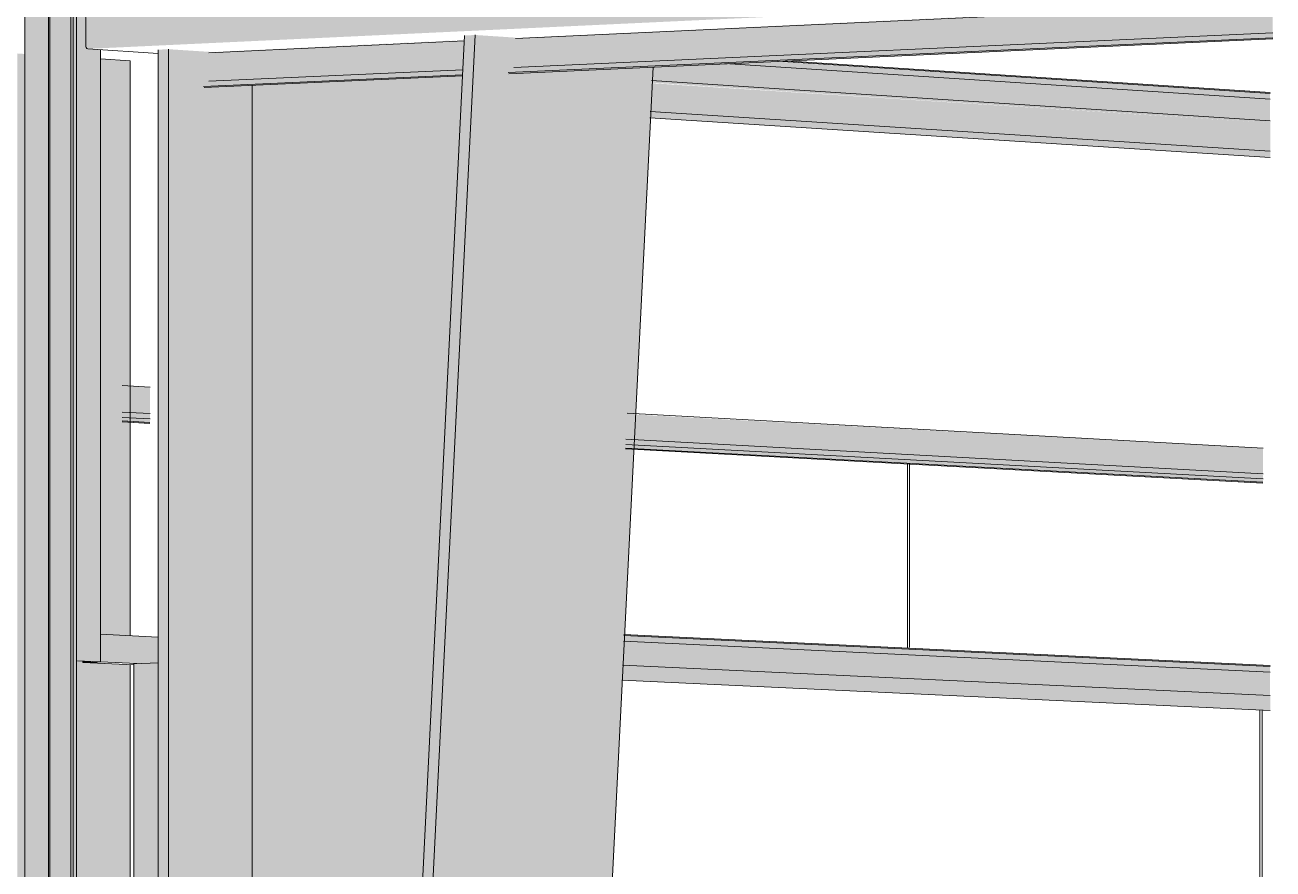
# Model space of a CAD drawing. Header units: inches. Extents: x 31156 to 31160, y -65 to 66.
# Drawn here: x 31159.44435 to 31159.48699, y 66.04585 to 66.07467 of the extents above; entities that cross this region are included whole.
import ezdxf

# ---------------------------------------------------------------- set-up
doc = ezdxf.new("R2010")
doc.units = ezdxf.units.IN
doc.header["$MEASUREMENT"] = 0
for name, color, linetype, lineweight in [('A-GLAZ-CWMG', 51, 'Continuous', 9), ('A-WALL-PATT', 111, 'Continuous', 13), ('L-SITE-WALL', 31, 'Continuous', 13), ('S-BEAM', 12, 'Continuous', 9), ('S-COLS', 52, 'Continuous', 9)]:
    doc.layers.add(name, color=color, linetype=linetype, lineweight=lineweight)

# ---------------------------------------------------------------- blocks, each defined once
blk = doc.blocks.new('FP_80-Looking South West')
at = {"layer": 'A-WALL-PATT', "lineweight": 9}
for p, q in [((-31660.727183, 66.051279), (-31660.727183, 66.035383)), ((-31660.727103, 66.051276), (-31660.727103, 66.035385)), ((-31660.727183, 66.032692), (-31660.727183, 66.032151)), ((-31660.727103, 66.032694), (-31660.727103, 66.032149))]:
    blk.add_line(p, q, dxfattribs=at)
blk = doc.blocks.new('FP_86-Looking South West')
at = {"layer": 'A-WALL-PATT', "lineweight": 9}
for p, q in [((-31660.739219, 66.053416), (-31660.739219, 66.059675)), ((-31660.739151, 66.053413), (-31660.739151, 66.059672))]:
    blk.add_line(p, q, dxfattribs=at)

msp = doc.modelspace()

# ---------------------------------------------------------------- hatches: boundary and pattern name
at = {"layer": 'A-GLAZ-CWMG', "lineweight": 5}
for points in [[(31159.44516, 65.972228), (31159.44516, 66.113095), (31159.444352, 66.114181), (31159.444352, 65.972242)], [(31159.445382, 65.972253), (31159.445382, 65.972836), (31159.446075, 65.972837), (31159.446075, 66.112747), (31159.445763, 66.113166), (31159.445201, 66.113092), (31159.445201, 65.972256)], [(31159.44516, 65.972228), (31159.445203, 65.972229), (31159.445203, 66.113091), (31159.44516, 66.113091), (31159.44516, 65.974223)], [(31159.445993, 65.972828), (31159.445993, 66.112733), (31159.445921, 66.112829), (31159.445921, 65.972829)], [(31159.445201, 66.052963), (31159.445688, 66.05298), (31159.445688, 66.110511), (31159.445201, 66.110477), (31159.445201, 66.062556)], [(31159.446929, 66.052922), (31159.446929, 66.073825), (31159.446463, 66.073866), (31159.446431, 66.073936), (31159.446439, 66.074941), (31159.446628, 66.075123), (31159.446929, 66.075137), (31159.446929, 66.094128), (31159.446463, 66.094177), (31159.446431, 66.094248), (31159.446439, 66.095253), (31159.446628, 66.095431), (31159.446929, 66.095449), (31159.446929, 66.110391), (31159.446113, 66.11047), (31159.446113, 66.05296)]]:
    msp.add_hatch(color=256, dxfattribs=at).paths.add_polyline_path(points, flags=0)
h = msp.add_hatch(color=256, dxfattribs=at)
h.paths.add_polyline_path([(31159.446093, 65.972826), (31159.446093, 65.973075), (31159.445993, 65.973077), (31159.445993, 65.972828)], flags=0)
h.paths.add_polyline_path([(31159.445993, 65.973182), (31159.446114, 65.973185), (31159.446114, 66.112721), (31159.445993, 66.112721), (31159.445993, 65.973185)], flags=0)
h = msp.add_hatch(color=256, dxfattribs=at)
h.paths.add_polyline_path([(31159.446824, 66.05292), (31159.446824, 66.073832), (31159.44676, 66.073836), (31159.44676, 66.052923)], flags=0)
h.paths.add_polyline_path([(31159.44676, 66.075129), (31159.446824, 66.075132), (31159.446824, 66.094137), (31159.44676, 66.094142), (31159.44676, 66.079575)], flags=0)
h.paths.add_polyline_path([(31159.44676, 66.095439), (31159.446824, 66.095443), (31159.446824, 66.110387), (31159.44676, 66.110394), (31159.44676, 66.096594)], flags=0)
h = msp.add_hatch(color=256, dxfattribs=at)
h.paths.add_polyline_path([(31159.486887, 66.051866), (31159.486887, 66.051942), (31159.464766, 66.052988), (31159.464762, 66.052911), (31159.485251, 66.051943)], flags=0)
h.paths.add_polyline_path([(31159.448895, 66.05366), (31159.448895, 66.053738), (31159.446846, 66.053835), (31159.446846, 66.053757)], flags=0)
h = msp.add_hatch(color=256, dxfattribs=at)
h.paths.add_polyline_path([(31159.486887, 66.051773), (31159.486887, 66.051974), (31159.464768, 66.05302), (31159.464758, 66.052816), (31159.485251, 66.05185)], flags=0)
h.paths.add_polyline_path([(31159.448172, 66.052864), (31159.448895, 66.052888), (31159.448895, 66.053771), (31159.446929, 66.053864), (31159.446929, 66.052922), (31159.448069, 66.052869)], flags=0)
at = {"layer": 'A-GLAZ-CWMG'}
msp.add_hatch(color=256, dxfattribs=at).paths.add_polyline_path([(31159.446323, 66.052902), (31159.446341, 66.052929), (31159.446323, 66.052922)], flags=0)
at = {"layer": 'L-SITE-WALL', "lineweight": 5}
h = msp.add_hatch(color=256, dxfattribs=at)
h.paths.add_polyline_path([(31159.444088, 65.972246), (31159.444351, 65.972253), (31159.444351, 66.073678), (31159.444088, 66.073695), (31159.444088, 65.974223)], flags=0)
h.paths.add_polyline_path([(31159.44794, 65.973154), (31159.44794, 65.99138), (31159.446111, 65.991379), (31159.446111, 65.973185), (31159.447688, 65.973158)], flags=0)
h.paths.add_polyline_path([(31159.446111, 65.992677), (31159.44794, 65.992689), (31159.44794, 66.011645), (31159.44769, 66.011643), (31159.44769, 66.011678), (31159.446111, 66.011672), (31159.446111, 65.993024)], flags=0)
h.paths.add_polyline_path([(31159.446111, 66.012951), (31159.446435, 66.012968), (31159.446428, 66.013001), (31159.446437, 66.014006), (31159.446625, 66.014198), (31159.44794, 66.01421), (31159.44794, 66.03319), (31159.44646, 66.033243), (31159.446428, 66.033313), (31159.446437, 66.034318), (31159.446625, 66.034506), (31159.44794, 66.034535), (31159.44794, 66.04368), (31159.446111, 66.04375), (31159.446111, 66.012958)], flags=0)
h.paths.add_polyline_path([(31159.446111, 66.04497), (31159.446781, 66.045031), (31159.44794, 66.044985), (31159.44794, 66.052827), (31159.446323, 66.052929), (31159.446323, 66.05295), (31159.446111, 66.052929), (31159.446111, 66.045031)], flags=0)
h.paths.add_polyline_path([(31159.44794, 66.053817), (31159.44794, 66.073446), (31159.446927, 66.073511), (31159.446927, 66.053865), (31159.447539, 66.053836)], flags=0)
h = msp.add_hatch(color=256, dxfattribs=at)
h.paths.add_polyline_path([(31159.448068, 66.033143), (31159.448897, 66.033162), (31159.448068, 66.033156)], flags=0)
h.paths.add_polyline_path([(31159.448068, 66.034538), (31159.448897, 66.034556), (31159.448897, 66.052888), (31159.448068, 66.052861), (31159.448068, 66.037027)], flags=0)
at = {"layer": 'S-BEAM', "lineweight": 5}
for points in [[(31159.446434, 66.073936), (31159.486989, 66.075822), (31159.486989, 66.076844), (31159.446434, 66.074932)], [(31159.446498, 66.073853), (31159.486989, 66.075752), (31159.486989, 66.075822), (31159.446434, 66.073936), (31159.446466, 66.073865)], [(31159.486888, 66.071396), (31159.486888, 66.07213), (31159.468266, 66.073352), (31159.465777, 66.073237), (31159.465754, 66.072769), (31159.485251, 66.071502)], [(31159.486888, 66.07213), (31159.486888, 66.072328), (31159.469868, 66.073426), (31159.468266, 66.073352), (31159.485251, 66.072237)], [(31159.486888, 66.072328), (31159.486888, 66.07236), (31159.470361, 66.073449), (31159.470346, 66.073417), (31159.485789, 66.072401)], [(31159.486893, 66.070362), (31159.486893, 66.071324), (31159.465755, 66.07268), (31159.465707, 66.071719), (31159.485257, 66.070466)], [(31159.486893, 66.071324), (31159.486893, 66.071395), (31159.465759, 66.072761), (31159.465756, 66.072697), (31159.485257, 66.071431)], [(31159.486892, 66.070148), (31159.486893, 66.070362), (31159.465707, 66.071719), (31159.465696, 66.071502), (31159.485256, 66.070253)], [(31159.486888, 66.051773), (31159.486888, 66.052572), (31159.464798, 66.053629), (31159.464758, 66.052816), (31159.485251, 66.05185)], [(31159.486888, 66.052572), (31159.486888, 66.052766), (31159.464809, 66.053827), (31159.464798, 66.053629), (31159.485251, 66.05265)], [(31159.486888, 66.052766), (31159.486888, 66.052799), (31159.46481, 66.05386), (31159.464809, 66.053827), (31159.485252, 66.052845)], [(31159.486893, 66.051263), (31159.486893, 66.0517), (31159.46476, 66.052742), (31159.464738, 66.052296), (31159.485257, 66.051339)], [(31159.486893, 66.0517), (31159.486893, 66.051773), (31159.464763, 66.052807), (31159.46476, 66.052742), (31159.485257, 66.051777)]]:
    msp.add_hatch(color=256, dxfattribs=at).paths.add_polyline_path(points, flags=0)
h = msp.add_hatch(color=256, dxfattribs=at)
h.paths.add_polyline_path([(31159.450635, 66.073719), (31159.459359, 66.074152), (31159.459359, 66.074158), (31159.450631, 66.073735), (31159.450635, 66.073719)], flags=0)
h.paths.add_polyline_path([(31159.461104, 66.074204), (31159.486982, 66.075431), (31159.486982, 66.075436), (31159.461101, 66.07422), (31159.461104, 66.074204)], flags=0)
h = msp.add_hatch(color=256, dxfattribs=at)
h.paths.add_polyline_path([(31159.450635, 66.072744), (31159.459308, 66.07314), (31159.459357, 66.074123), (31159.450635, 66.073719), (31159.450635, 66.073683)], flags=0)
h.paths.add_polyline_path([(31159.461055, 66.07322), (31159.486982, 66.074404), (31159.486982, 66.075401), (31159.461104, 66.074204), (31159.461078, 66.073681)], flags=0)
h = msp.add_hatch(color=256, dxfattribs=at)
h.paths.add_polyline_path([(31159.450452, 66.072567), (31159.4593, 66.07297), (31159.459308, 66.07314), (31159.450635, 66.072744), (31159.450564, 66.072676)], flags=0)
h.paths.add_polyline_path([(31159.460863, 66.073041), (31159.486983, 66.074231), (31159.486982, 66.074404), (31159.461055, 66.07322)], flags=0)
h = msp.add_hatch(color=256, dxfattribs=at)
h.paths.add_polyline_path([(31159.450311, 66.072523), (31159.459298, 66.072932), (31159.4593, 66.07297), (31159.450311, 66.072561)], flags=0)
h.paths.add_polyline_path([(31159.460886, 66.073004), (31159.486983, 66.074192), (31159.486983, 66.074231), (31159.460863, 66.073041)], flags=0)
h = msp.add_hatch(color=256, dxfattribs=at)
h.paths.add_polyline_path([(31159.48665, 66.060161), (31159.48665, 66.060221), (31159.464927, 66.061382), (31159.464926, 66.06135), (31159.485012, 66.060251)], flags=0)
h.paths.add_polyline_path([(31159.448625, 66.062243), (31159.448625, 66.062305), (31159.447671, 66.062341), (31159.447672, 66.062295)], flags=0)
h = msp.add_hatch(color=256, dxfattribs=at)
h.paths.add_polyline_path([(31159.48665, 66.059348), (31159.48665, 66.060161), (31159.464926, 66.06135), (31159.464884, 66.060523), (31159.485012, 66.059436)], flags=0)
h.paths.add_polyline_path([(31159.448625, 66.061401), (31159.448625, 66.062243), (31159.447672, 66.062295), (31159.447672, 66.061453)], flags=0)
h = msp.add_hatch(color=256, dxfattribs=at)
h.paths.add_polyline_path([(31159.486646, 66.059053), (31159.486646, 66.05917), (31159.464871, 66.060343), (31159.464866, 66.060223), (31159.485009, 66.059141)], flags=0)
h.paths.add_polyline_path([(31159.448621, 66.061096), (31159.448621, 66.061218), (31159.447667, 66.061269), (31159.447668, 66.061148)], flags=0)
h = msp.add_hatch(color=256, dxfattribs=at)
h.paths.add_polyline_path([(31159.486649, 66.05917), (31159.48665, 66.059348), (31159.464884, 66.060523), (31159.464875, 66.060342), (31159.485012, 66.059258)], flags=0)
h.paths.add_polyline_path([(31159.448625, 66.061217), (31159.448625, 66.061401), (31159.447672, 66.061453), (31159.447671, 66.061269)], flags=0)
h = msp.add_hatch(color=256, dxfattribs=at)
h.paths.add_polyline_path([(31159.486646, 66.059023), (31159.486646, 66.059053), (31159.485009, 66.059111)], flags=0)
h.paths.add_polyline_path([(31159.448621, 66.061065), (31159.448621, 66.061096), (31159.447667, 66.061116)], flags=0)
at = {"layer": 'S-COLS', "lineweight": 5}
h = msp.add_hatch(color=256, dxfattribs=at)
h.paths.add_polyline_path([(31159.449259, 65.973132), (31159.449259, 65.992598), (31159.448901, 65.992599), (31159.448901, 65.973138)], flags=0)
h.paths.add_polyline_path([(31159.449259, 65.993879), (31159.449259, 66.012919), (31159.448901, 66.012916), (31159.448901, 65.993881)], flags=0)
h.paths.add_polyline_path([(31159.448901, 66.014218), (31159.449259, 66.014221), (31159.449259, 66.033226), (31159.448901, 66.033219), (31159.448901, 66.015753)], flags=0)
h.paths.add_polyline_path([(31159.448901, 66.034555), (31159.449259, 66.034563), (31159.449259, 66.07384), (31159.448901, 66.073824), (31159.448901, 66.037027)], flags=0)
h.paths.add_polyline_path([(31159.448901, 66.07523), (31159.449259, 66.075247), (31159.449259, 66.094148), (31159.448901, 66.094126), (31159.448901, 66.079574)], flags=0)
h.paths.add_polyline_path([(31159.448901, 66.095567), (31159.449259, 66.095589), (31159.449259, 66.109937), (31159.449221, 66.109932), (31159.448901, 66.109963), (31159.448901, 66.096593)], flags=0)
h = msp.add_hatch(color=256, dxfattribs=at)
h.paths.add_polyline_path([(31159.452118, 65.973083), (31159.452118, 65.99138), (31159.450963, 65.991386), (31159.450939, 65.991421), (31159.451122, 65.991612), (31159.451095, 65.992589), (31159.449259, 65.992598), (31159.449259, 65.973132), (31159.450311, 65.973114)], flags=0)
h.paths.add_polyline_path([(31159.452118, 65.993868), (31159.452118, 66.011686), (31159.450441, 66.011699), (31159.450635, 66.011897), (31159.450635, 66.012903), (31159.449259, 66.012919), (31159.449259, 65.993879), (31159.451122, 65.993872)], flags=0)
h.paths.add_polyline_path([(31159.449259, 66.014221), (31159.452118, 66.014247), (31159.452118, 66.031993), (31159.450422, 66.031965), (31159.450635, 66.032179), (31159.450635, 66.033186), (31159.449259, 66.033226), (31159.449259, 66.014531)], flags=0)
h.paths.add_polyline_path([(31159.449259, 66.034563), (31159.452118, 66.034626), (31159.452118, 66.072606), (31159.450411, 66.072528), (31159.450635, 66.072744), (31159.450635, 66.073751), (31159.449259, 66.07384), (31159.449259, 66.034838)], flags=0)
h.paths.add_polyline_path([(31159.449259, 66.075247), (31159.452118, 66.075384), (31159.452118, 66.092913), (31159.450409, 66.092812), (31159.450635, 66.093027), (31159.450635, 66.094034), (31159.449259, 66.094148), (31159.449259, 66.076281)], flags=0)
h.paths.add_polyline_path([(31159.449259, 66.095589), (31159.452118, 66.095763), (31159.452118, 66.109054), (31159.451616, 66.1097), (31159.449259, 66.109928), (31159.449259, 66.096593)], flags=0)
h = msp.add_hatch(color=256, dxfattribs=at)
h.paths.add_polyline_path([(31159.45304, 65.973067), (31159.45304, 65.991375), (31159.452118, 65.99138), (31159.452118, 65.973083), (31159.452496, 65.973077)], flags=0)
h.paths.add_polyline_path([(31159.45304, 65.993865), (31159.45304, 66.011693), (31159.452118, 66.011663), (31159.452118, 65.993868)], flags=0)
h.paths.add_polyline_path([(31159.455483, 65.996471), (31159.456243, 66.011717), (31159.455483, 66.011699), (31159.455483, 66.002989)], flags=0)
h.paths.add_polyline_path([(31159.452118, 66.014247), (31159.45304, 66.014255), (31159.45304, 66.030685), (31159.454538, 66.030715), (31159.455483, 66.030695), (31159.455483, 66.014277), (31159.456371, 66.014285), (31159.457259, 66.032096), (31159.452118, 66.031966), (31159.452118, 66.015024)], flags=0)
h.paths.add_polyline_path([(31159.452118, 66.034626), (31159.45739, 66.03474), (31159.459294, 66.072933), (31159.452118, 66.072606), (31159.452118, 66.053488), (31159.452118, 66.053482), (31159.452118, 66.037027)], flags=0)
h.paths.add_polyline_path([(31159.452118, 66.075384), (31159.459434, 66.07573), (31159.460314, 66.09339), (31159.452118, 66.092913), (31159.452118, 66.079575)], flags=0)
h.paths.add_polyline_path([(31159.452118, 66.095763), (31159.45946, 66.096204), (31159.459154, 66.096598), (31159.460476, 66.096637), (31159.460512, 66.097372), (31159.461272, 66.097306), (31159.452293, 66.10883), (31159.452118, 66.108818), (31159.452118, 66.096594)], flags=0)
h = msp.add_hatch(color=256, dxfattribs=at)
h.paths.add_polyline_path([(31159.454683, 65.97304), (31159.455657, 65.992568), (31159.455296, 65.992569), (31159.454323, 65.973046)], flags=0)
h.paths.add_polyline_path([(31159.455721, 65.993854), (31159.456675, 66.012979), (31159.456312, 66.012961), (31159.45536, 65.993856)], flags=0)
h.paths.add_polyline_path([(31159.456378, 66.014285), (31159.45674, 66.014288), (31159.457693, 66.033402), (31159.457331, 66.033394), (31159.456451, 66.015753)], flags=0)
h.paths.add_polyline_path([(31159.457398, 66.03474), (31159.45776, 66.034748), (31159.459733, 66.074326), (31159.45937, 66.074309), (31159.457512, 66.037026)], flags=0)
h.paths.add_polyline_path([(31159.459441, 66.075728), (31159.459804, 66.075745), (31159.460756, 66.094827), (31159.460392, 66.094806), (31159.459633, 66.079572)], flags=0)
h.paths.add_polyline_path([(31159.460483, 66.096635), (31159.460846, 66.096646), (31159.460863, 66.096985), (31159.46052, 66.09737)], flags=0)
h = msp.add_hatch(color=256, dxfattribs=at)
h.paths.add_polyline_path([(31159.460791, 65.972936), (31159.461711, 65.991328), (31159.45697, 65.991354), (31159.456972, 65.991389), (31159.456821, 65.991421), (31159.456981, 65.991581), (31159.45703, 65.992561), (31159.455657, 65.992568), (31159.454693, 65.97304), (31159.459061, 65.972966)], flags=0)
h.paths.add_polyline_path([(31159.461837, 65.993831), (31159.462734, 66.011765), (31159.457769, 66.011728), (31159.457998, 66.011952), (31159.458048, 66.012963), (31159.456674, 66.012961), (31159.455721, 65.993854), (31159.459064, 65.993841)], flags=0)
h.paths.add_polyline_path([(31159.45674, 66.014288), (31159.462863, 66.014343), (31159.463758, 66.032227), (31159.459005, 66.032131), (31159.459007, 66.032167), (31159.458824, 66.032164), (31159.459016, 66.032349), (31159.459069, 66.033361), (31159.457693, 66.033402), (31159.456755, 66.014599)], flags=0)
h.paths.add_polyline_path([(31159.45776, 66.034748), (31159.463891, 66.034883), (31159.465811, 66.073231), (31159.461045, 66.073012), (31159.461047, 66.07305), (31159.460863, 66.073041), (31159.461055, 66.07322), (31159.461106, 66.074236), (31159.459733, 66.074326), (31159.457774, 66.035025)], flags=0)
h.paths.add_polyline_path([(31159.459804, 66.075745), (31159.465951, 66.07604), (31159.466839, 66.093773), (31159.462067, 66.093491), (31159.462069, 66.09353), (31159.461885, 66.093519), (31159.462077, 66.093695), (31159.462128, 66.094712), (31159.460756, 66.094827), (31159.459856, 66.076788)], flags=0)
h.paths.add_polyline_path([(31159.460846, 66.096646), (31159.463247, 66.096719), (31159.46325, 66.096779), (31159.460863, 66.096985)], flags=0)

# ---------------------------------------------------------------- linework, layer by layer
at = {"layer": 'A-GLAZ-CWMG'}
for p, q in [((31159.444352, 66.114181), (31159.444352, 65.972242)), ((31159.44516, 66.113095), (31159.44516, 65.972228)), ((31159.445203, 66.113091), (31159.445203, 65.972229)), ((31159.445921, 66.112829), (31159.445921, 65.972827)), ((31159.445993, 66.112733), (31159.445993, 65.972826)), ((31159.446114, 66.112721), (31159.446114, 65.97318)), ((31159.446929, 66.052922), (31159.446929, 66.073825)), ((31159.446929, 66.052922), (31159.446929, 66.053864)), ((31159.448895, 66.053771), (31159.446929, 66.053864)), ((31159.446929, 66.052922), (31159.446113, 66.05296)), ((31159.446323, 66.05295), (31159.446323, 66.052902)), ((31159.446323, 66.052902), (31159.446824, 66.052918)), ((31159.448067, 66.052821), (31159.446323, 66.052902)), ((31159.446601, 66.052937), (31159.446341, 66.052929)), ((31159.44676, 66.052923), (31159.446742, 66.052922)), ((31159.446824, 66.05292), (31159.44676, 66.052923)), ((31159.44689, 66.052922), (31159.446824, 66.05292)), ((31159.44689, 66.052921), (31159.446929, 66.052922)), ((31159.44689, 66.052921), (31159.446929, 66.052922)), ((31159.446929, 66.052922), (31159.448172, 66.052864))]:
    msp.add_line(p, q, dxfattribs=at)
at = {"layer": 'L-SITE-WALL'}
for p, q in [((31159.446927, 66.073511), (31159.44794, 66.073446)), ((31159.44794, 66.073446), (31159.44794, 66.053817)), ((31159.44794, 66.052806), (31159.44794, 66.044985)), ((31159.448068, 66.052861), (31159.448897, 66.052888)), ((31159.448068, 66.034538), (31159.448068, 66.052861)), ((31159.486893, 66.051263), (31159.464738, 66.052296))]:
    msp.add_line(p, q, dxfattribs=at)
at = {"layer": 'S-BEAM'}
for p, q in [((31159.461104, 66.074204), (31159.486982, 66.075401)), ((31159.446434, 66.073936), (31159.446434, 66.074932)), ((31159.461055, 66.07322), (31159.486982, 66.074404)), ((31159.450635, 66.073719), (31159.459357, 66.074123)), ((31159.460863, 66.073041), (31159.486983, 66.074231)), ((31159.460886, 66.073004), (31159.486983, 66.074192)), ((31159.448898, 66.073697), (31159.446498, 66.073853)), ((31159.450635, 66.072744), (31159.459308, 66.07314)), ((31159.486888, 66.07213), (31159.468266, 66.073352)), ((31159.486888, 66.072328), (31159.470073, 66.073435)), ((31159.486888, 66.07236), (31159.470361, 66.073449)), ((31159.450452, 66.072567), (31159.4593, 66.07297)), ((31159.450476, 66.072531), (31159.459298, 66.072932)), ((31159.46576, 66.072769), (31159.486893, 66.071395)), ((31159.486892, 66.070148), (31159.465696, 66.071502)), ((31159.465707, 66.071719), (31159.486893, 66.070362)), ((31159.447672, 66.062357), (31159.448625, 66.062305)), ((31159.447668, 66.061148), (31159.448621, 66.061096)), ((31159.447671, 66.061269), (31159.448625, 66.061217)), ((31159.447672, 66.061453), (31159.448625, 66.061401)), ((31159.464929, 66.061412), (31159.48665, 66.060221)), ((31159.447667, 66.061116), (31159.448621, 66.061065)), ((31159.464875, 66.060342), (31159.486649, 66.05917)), ((31159.464884, 66.060523), (31159.48665, 66.059348)), ((31159.464864, 66.060193), (31159.486646, 66.059023)), ((31159.464866, 66.060223), (31159.486646, 66.059053)), ((31159.486888, 66.052572), (31159.464798, 66.053629)), ((31159.486888, 66.052766), (31159.464809, 66.053827)), ((31159.486888, 66.052799), (31159.46481, 66.05386)), ((31159.464764, 66.052815), (31159.486893, 66.051773))]:
    msp.add_line(p, q, dxfattribs=at)
msp.add_polyline3d([(31159.446498, 66.073853, 0), (31159.446466, 66.073865, 0), (31159.446442, 66.073896, 0), (31159.446434, 66.073936, 0)], dxfattribs=at)
at = {"layer": 'S-COLS'}
for p, q in [((31159.45937, 66.074309), (31159.457398, 66.03474)), ((31159.45776, 66.034748), (31159.459733, 66.074326)), ((31159.448901, 66.073824), (31159.448901, 66.034555)), ((31159.449259, 66.034563), (31159.449259, 66.07384)), ((31159.463891, 66.034883), (31159.465811, 66.073231)), ((31159.452118, 66.072606), (31159.452118, 66.034626))]:
    msp.add_line(p, q, dxfattribs=at)

# ---------------------------------------------------------------- block references
at = {"layer": 'L-SITE-WALL', "lineweight": 9}
for name in ['FP_86-Looking South West', 'FP_80-Looking South West']:
    msp.add_blockref(name, (62820.213719, 0), dxfattribs=at)

doc.saveas('drawing.dxf')
